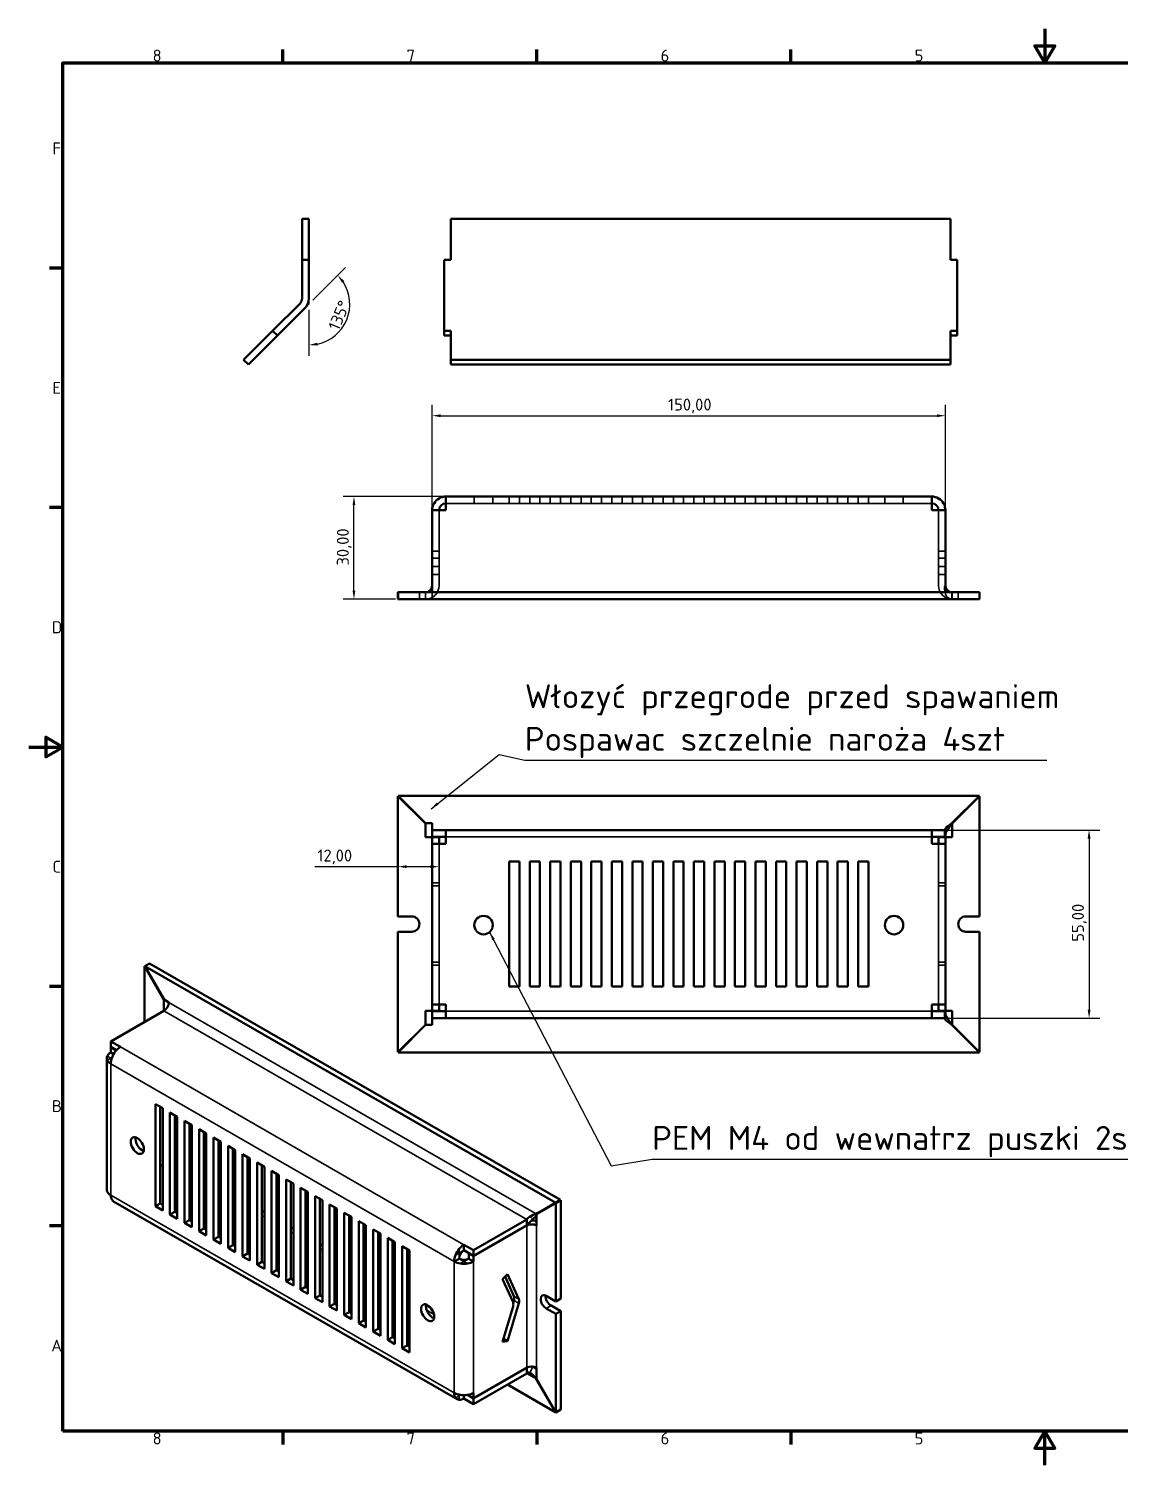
# Model space of a CAD drawing. Header units: millimetres. Extents: x 0 to 594, y 0 to 420.
# Drawn here: x 0 to 319, y 0 to 420 of the extents above; entities that cross this region are included whole.
import ezdxf

# ---------------------------------------------------------------- set-up
doc = ezdxf.new("R2010")
doc.units = ezdxf.units.MM
for name, color, linetype, lineweight in [('Obramowanie (ISO)', 7, 'Continuous', 70), ('Symbol (ISO)', 7, 'Continuous', 25), ('Ukryte (ISO)', 7, 'Continuous', 35), ('Widoczne (ISO)', 7, 'Continuous', 50), ('Widoczne wąskie (ISO)', 7, 'Continuous', 35), ('Wymiar (ISO)', 7, 'Continuous', 25)]:
    doc.layers.add(name, color=color, linetype=linetype, lineweight=lineweight)
doc.styles.add('Tekst notatki (DIN)', font='isocpeur.ttf')
doc.dimstyles.new('Domyślne (DIN)', dxfattribs={"dimtxt": 3.5, "dimasz": 2.5, "dimexe": 3.175, "dimexo": 0.8, "dimgap": 0.8, "dimtad": 1, "dimrnd": 1e-08, "dimzin": 0, "dimtxsty": 'Tekst notatki (DIN)', "dimcen": 0.09, "dimdle": 10, "dimclrd": 256, "dimclre": 256, "dimclrt": 256, "dimadec": 0, "dimazin": 0, "dimtfac": 1, "dimtmove": 0, "dimatfit": 3, "dimfxl": 1, "dimtolj": 1, "dimtzin": 0, "dimlwd": -1, "dimlwe": -1, "dimarcsym": 0})
doc.dimstyles.new('Domyślne - Metoda 2a (DIN)$7', dxfattribs={"dimtxt": 3.5, "dimasz": 2.5, "dimexe": 3.175, "dimexo": 0.8, "dimgap": 0.8, "dimtad": 1, "dimtih": 1, "dimtoh": 1, "dimrnd": 1e-08, "dimtxsty": 'Tekst notatki (DIN)', "dimcen": 0.09, "dimdle": 10, "dimclrd": 256, "dimclre": 256, "dimclrt": 256, "dimazin": 2, "dimtfac": 1, "dimtmove": 0, "dimatfit": 3, "dimfxl": 1, "dimtolj": 1, "dimlwd": -1, "dimlwe": -1, "dimarcsym": 0})

# ---------------------------------------------------------------- blocks, each defined once
blk = doc.blocks.new('Ramki Default Border')
at = {"layer": 'Obramowanie (ISO)'}
for p, q in [((74.25, 410), (74.25, 413.9)), ((148.5, 410), (148.5, 413.9)), ((222.75, 410), (222.75, 413.9)), ((10, 350), (6.1, 350)), ((10, 280), (6.1, 280)), ((10, 140), (6.1, 140)), ((10, 70), (6.1, 70)), ((74.25, 10), (74.25, 6.1)), ((148.5, 10), (148.5, 6.1)), ((222.75, 10), (222.75, 6.1))]:
    blk.add_line(p, q, dxfattribs=at)
at = {"layer": 'Obramowanie (ISO)', "flags": 128}
for points in [[(297, 420), (297, 410), (294.11, 415), (299.89, 415), (297, 410)], [(10, 10), (10, 410), (584, 410), (584, 10), (10, 10)], [(0, 210), (10, 210), (5, 212.89), (5, 207.11), (10, 210)], [(297, 0), (297, 10), (294.11, 5), (299.89, 5), (297, 10)]]:
    blk.add_lwpolyline(points, dxfattribs=at)
at = {"layer": 'Obramowanie (ISO)', "char_height": 3.5, "attachment_point": 7, "style": 'Tekst notatki (DIN)'}
for s, insert in [('8', (36.2, 410.4)), ('7', (110.45, 410.4)), ('6', (184.7, 410.4)), ('5', (258.95, 410.4)), ('F', (6.93, 383.25)), ('E', (6.93, 313.25)), ('D', (6.75, 243.25)), ('C', (6.93, 173.25)), ('B', (6.75, 103.25)), ('A', (6.58, 33.25)), ('8', (36.2, 6.1)), ('7', (110.45, 6.1)), ('6', (184.7, 6.1)), ('5', (258.95, 6.1))]:
    blk.add_mtext(s, dxfattribs=dict(at, insert=insert))
blk = doc.blocks.new('*D5')
at = {"layer": 'Defpoints', "color": 0, "transparency": 16777216}
for p in [(95.06, 283.23), (121.93, 283.23), (108, 253.23)]:
    blk.add_point(p, dxfattribs=at)
at = {"layer": 'Wymiar (ISO)', "transparency": 16777216}
for p, q in [((121.13, 283.23), (91.88, 283.23)), ((95.06, 255.73), (95.06, 280.73)), ((107.2, 253.23), (91.88, 253.23))]:
    blk.add_line(p, q, dxfattribs=at)
for points in [[(94.64, 280.73), (95.47, 280.73), (95.06, 283.23)], [(94.64, 255.73), (95.47, 255.73), (95.06, 253.23)]]:
    blk.add_solid(points, dxfattribs=at)
at = {"layer": 'Wymiar (ISO)', "transparency": 16777216, "insert": (90.06, 263.06), "char_height": 3.5, "attachment_point": 1, "rotation": 90, "style": 'Tekst notatki (DIN)'}
blk.add_mtext('\\A1;30,00', dxfattribs=at)
blk = doc.blocks.new('*D6')
at = {"layer": 'Defpoints', "color": 0, "transparency": 16777216}
for p in [(119.93, 175.01), (107.93, 170.52), (119.93, 170.52)]:
    blk.add_point(p, dxfattribs=at)
at = {"layer": 'Wymiar (ISO)', "transparency": 16777216}
for p, q in [((107.93, 175.01), (83.59, 175.01)), ((117.43, 175.01), (110.43, 175.01))]:
    blk.add_line(p, q, dxfattribs=at)
for points in [[(110.43, 175.43), (110.43, 174.6), (107.93, 175.01)], [(117.43, 175.43), (117.43, 174.6), (119.93, 175.01)]]:
    blk.add_solid(points, dxfattribs=at)
at = {"layer": 'Wymiar (ISO)', "transparency": 16777216, "insert": (84.39, 180.01), "char_height": 3.5, "attachment_point": 1, "style": 'Tekst notatki (DIN)'}
blk.add_mtext('\\A1;12,00', dxfattribs=at)
blk = doc.blocks.new('*D7')
at = {"layer": 'Defpoints', "color": 0, "transparency": 16777216}
for p in [(267.93, 306.86), (117.93, 279.23), (267.93, 279.23)]:
    blk.add_point(p, dxfattribs=at)
at = {"layer": 'Wymiar (ISO)', "transparency": 16777216}
for p, q in [((117.93, 280.03), (117.93, 310.03)), ((120.43, 306.86), (265.43, 306.86)), ((267.93, 280.03), (267.93, 310.03))]:
    blk.add_line(p, q, dxfattribs=at)
for points in [[(120.43, 307.27), (120.43, 306.44), (117.93, 306.86)], [(265.43, 307.27), (265.43, 306.44), (267.93, 306.86)]]:
    blk.add_solid(points, dxfattribs=at)
at = {"layer": 'Wymiar (ISO)', "transparency": 16777216, "insert": (186.89, 311.86), "char_height": 3.5, "attachment_point": 1, "style": 'Tekst notatki (DIN)'}
blk.add_mtext('\\A1;150,00', dxfattribs=at)
blk = doc.blocks.new('*D8')
at = {"layer": 'Defpoints', "color": 0, "transparency": 16777216}
for p in [(263.93, 185.73), (263.93, 130.73), (309.93, 130.73)]:
    blk.add_point(p, dxfattribs=at)
at = {"layer": 'Wymiar (ISO)', "transparency": 16777216}
for p, q in [((264.73, 185.73), (313.1, 185.73)), ((309.93, 183.23), (309.93, 133.23)), ((264.73, 130.73), (313.1, 130.73))]:
    blk.add_line(p, q, dxfattribs=at)
for points in [[(309.51, 183.23), (310.35, 183.23), (309.93, 185.73)], [(309.51, 133.23), (310.35, 133.23), (309.93, 130.73)]]:
    blk.add_solid(points, dxfattribs=at)
at = {"layer": 'Wymiar (ISO)', "transparency": 16777216, "insert": (304.93, 153.07), "char_height": 3.5, "attachment_point": 1, "rotation": 90, "style": 'Tekst notatki (DIN)'}
blk.add_mtext('\\A1;55,00', dxfattribs=at)
blk = doc.blocks.new('*D9')
at = {"layer": 'Defpoints', "color": 0, "transparency": 16777216}
for p in [(81.9, 339.46), (81.9, 338.66), (82.46, 340.03), (90.34, 331.02)]:
    blk.add_point(p, dxfattribs=at)
at = {"layer": 'Wymiar (ISO)', "transparency": 16777216}
for p, q in [((83.03, 340.6), (92.59, 350.15)), ((81.9, 337.86), (81.9, 324.35))]:
    blk.add_line(p, q, dxfattribs=at)
blk.add_arc((81.9, 339.46), 11.94, 282.0162, 32.9838, dxfattribs=at)
for points in [[(91.59, 345.7), (92.24, 346.23), (90.34, 347.91)], [(84.43, 327.37), (84.34, 328.2), (81.9, 327.52)]]:
    blk.add_solid(points, dxfattribs=at)
at = {"layer": 'Wymiar (ISO)', "transparency": 16777216, "insert": (87.42, 332.82), "char_height": 3.5, "attachment_point": 1, "rotation": 67.5, "style": 'Tekst notatki (DIN)'}
blk.add_mtext('\\A1;135°', dxfattribs=at)

msp = doc.modelspace()

# ---------------------------------------------------------------- linework, layer by layer
at = {"layer": 'Ukryte (ISO)'}
for p, q in [((130.228, 281.227), (130.228, 283.227)), ((135.628, 281.227), (135.628, 283.227)), ((140.428, 283.227), (140.428, 281.227)), ((143.428, 283.227), (143.428, 281.227)), ((146.428, 283.227), (146.428, 281.227)), ((149.428, 283.227), (149.428, 281.227)), ((152.428, 283.227), (152.428, 281.227)), ((155.428, 283.227), (155.428, 281.227)), ((158.428, 283.227), (158.428, 281.227)), ((161.428, 283.227), (161.428, 281.227)), ((164.428, 283.227), (164.428, 281.227)), ((167.428, 283.227), (167.428, 281.227)), ((170.428, 283.227), (170.428, 281.227)), ((173.428, 283.227), (173.428, 281.227)), ((176.428, 283.227), (176.428, 281.227)), ((179.428, 283.227), (179.428, 281.227)), ((182.428, 283.227), (182.428, 281.227)), ((185.428, 283.227), (185.428, 281.227)), ((188.428, 283.227), (188.428, 281.227)), ((191.428, 283.227), (191.428, 281.227)), ((194.428, 283.227), (194.428, 281.227)), ((197.428, 283.227), (197.428, 281.227)), ((200.428, 283.227), (200.428, 281.227)), ((203.428, 283.227), (203.428, 281.227)), ((206.428, 283.227), (206.428, 281.227)), ((209.428, 283.227), (209.428, 281.227)), ((212.428, 283.227), (212.428, 281.227)), ((215.428, 283.227), (215.428, 281.227)), ((218.428, 283.227), (218.428, 281.227)), ((221.428, 283.227), (221.428, 281.227)), ((224.428, 283.227), (224.428, 281.227)), ((227.428, 283.227), (227.428, 281.227)), ((230.428, 283.227), (230.428, 281.227)), ((233.428, 283.227), (233.428, 281.227)), ((236.428, 283.227), (236.428, 281.227)), ((239.428, 283.227), (239.428, 281.227)), ((242.428, 283.227), (242.428, 281.227)), ((245.428, 283.227), (245.428, 281.227)), ((250.228, 281.227), (250.228, 283.227)), ((255.628, 281.227), (255.628, 283.227)), ((119.928, 257.227), (119.928, 279.227)), ((263.928, 281.227), (121.928, 281.227)), ((265.928, 257.227), (265.928, 279.227)), ((117.928, 267.235), (119.928, 267.235)), ((117.928, 265.202), (119.928, 265.202)), ((265.928, 267.235), (267.928, 267.235)), ((265.928, 265.202), (267.928, 265.202)), ((117.928, 262.773), (119.928, 262.773)), ((265.928, 262.773), (267.928, 262.773)), ((117.928, 260.392), (119.928, 260.392)), ((265.928, 260.392), (267.928, 260.392)), ((267.709, 255.909), (267.709, 256.568)), ((114.178, 253.227), (114.178, 255.227)), ((115.928, 253.227), (115.928, 255.227)), ((115.999, 253.227), (115.999, 255.227)), ((117.928, 255.227), (117.928, 253.763)), ((117.928, 253.763), (117.928, 253.227)), ((269.858, 254.546), (269.858, 255.227)), ((269.858, 253.228), (269.858, 254.546)), ((269.858, 253.227), (269.858, 253.228)), ((269.928, 253.227), (269.928, 255.227)), ((271.678, 253.227), (271.678, 255.227)), ((267.709, 183.952), (267.709, 185.841)), ((119.928, 181.729), (119.928, 134.729)), ((263.928, 183.729), (121.928, 183.729)), ((265.928, 134.729), (265.928, 181.729)), ((117.928, 170.239), (119.928, 170.239)), ((117.928, 169.398), (119.928, 169.398)), ((265.928, 170.239), (267.928, 170.239)), ((265.928, 169.398), (267.928, 169.398)), ((117.928, 147.06), (119.928, 147.06)), ((265.928, 147.06), (267.928, 147.06)), ((117.928, 146.219), (119.928, 146.219)), ((265.928, 146.219), (267.928, 146.219)), ((121.928, 132.729), (263.928, 132.729)), ((267.709, 130.617), (267.709, 132.506))]:
    msp.add_line(p, q, dxfattribs=at)
for centre, start, end in [((115.928, 257.227), 270, 0), ((269.928, 257.227), 180, 270)]:
    msp.add_arc(centre, 4, start, end, dxfattribs=at)
for points in [[(267.928, 254.695), (267.77, 255.224), (267.693, 255.79), (267.749, 256.375)], [(269.714, 253.233), (269.762, 253.229), (269.81, 253.227), (269.858, 253.227)], [(267.928, 131.825), (267.695, 132.37), (267.637, 132.729), (267.928, 132.729)]]:
    msp.add_open_spline(points, degree=3, dxfattribs=at)
for points, knots in [([(267.928, 254.695), (268.267, 253.826), (268.931, 253.342), (269.602, 253.246), (269.639, 253.24), (269.676, 253.236), (269.714, 253.233)], [0.41215011, 0.41215011, 0.41215011, 0.41215011, 0.93385749, 0.93385749, 0.93385749, 0.96289415, 0.96289415, 0.96289415, 0.96289415]), ([(267.928, 183.729), (267.861, 183.729), (267.808, 183.745), (267.771, 183.778), (267.649, 183.887), (267.725, 184.191), (267.928, 184.633)], [-1, -1, -1, -1, -0.90488708, -0.90488708, -0.90488708, -0.58784989, -0.58784989, -0.58784989, -0.58784989])]:
    msp.add_open_spline(points, degree=3, knots=knots, dxfattribs=at)
at = {"layer": 'Widoczne (ISO)'}
for p, q in [((79.897, 364.465), (81.897, 364.465)), ((79.897, 352.465), (79.897, 364.465)), ((81.897, 364.465), (81.897, 352.465)), ((123.382, 364.465), (123.382, 352.465)), ((123.382, 364.465), (269.382, 364.465)), ((269.382, 352.465), (269.382, 364.465)), ((81.897, 352.465), (79.897, 352.465)), ((79.897, 352.465), (79.897, 341.122)), ((81.897, 352.465), (81.897, 341.122)), ((123.382, 352.465), (121.382, 352.465)), ((121.382, 341.122), (121.382, 352.465)), ((271.382, 352.465), (269.382, 352.465)), ((271.382, 352.465), (271.382, 341.122)), ((121.382, 339.707), (121.382, 341.122)), ((271.382, 339.707), (271.382, 341.122)), ((71.29, 331.687), (79.311, 339.707)), ((72.704, 330.272), (80.725, 338.293)), ((121.382, 331.687), (121.382, 339.707)), ((271.382, 331.687), (271.382, 339.707)), ((62.805, 323.201), (71.29, 331.687)), ((72.704, 330.272), (64.219, 321.787)), ((71.29, 331.687), (72.704, 330.272)), ((121.382, 331.687), (123.382, 331.687)), ((121.382, 330.272), (121.382, 331.687)), ((123.382, 330.272), (121.382, 330.272)), ((123.382, 331.687), (123.382, 323.201)), ((269.382, 323.201), (269.382, 331.687)), ((269.382, 331.687), (271.382, 331.687)), ((271.382, 330.272), (269.382, 330.272)), ((271.382, 331.687), (271.382, 330.272)), ((64.219, 321.787), (62.805, 323.201)), ((123.382, 323.201), (123.382, 321.787)), ((123.382, 323.201), (269.382, 323.201)), ((123.382, 321.787), (269.382, 321.787)), ((269.382, 321.787), (269.382, 323.201)), ((121.928, 282.691), (121.928, 283.227)), ((121.928, 283.227), (263.928, 283.227)), ((121.928, 281.227), (121.928, 282.691)), ((263.928, 282.691), (263.928, 283.227)), ((263.928, 281.227), (263.928, 282.691)), ((121.928, 279.227), (117.928, 279.227)), ((117.928, 279.227), (117.928, 257.227)), ((121.928, 279.227), (121.928, 281.227)), ((263.928, 279.227), (263.928, 281.227)), ((267.928, 279.227), (263.928, 279.227)), ((267.928, 279.227), (267.928, 257.227)), ((117.928, 255.227), (117.928, 257.227)), ((107.999, 255.227), (107.928, 255.227)), ((107.928, 255.227), (107.928, 253.227)), ((107.928, 253.227), (107.999, 253.227)), ((107.999, 255.227), (107.999, 253.227)), ((107.999, 255.227), (277.858, 255.227)), ((107.999, 253.227), (277.858, 253.227)), ((277.858, 255.227), (277.928, 255.227)), ((277.858, 255.227), (277.858, 253.227)), ((277.928, 253.227), (277.858, 253.227)), ((277.928, 255.227), (277.928, 253.227)), ((107.928, 160.479), (107.928, 195.658)), ((107.928, 195.658), (115.928, 187.658)), ((107.999, 195.729), (115.999, 187.729)), ((107.999, 195.729), (277.858, 195.729)), ((277.858, 195.729), (269.858, 187.729)), ((277.928, 195.658), (269.928, 187.658)), ((277.928, 195.658), (277.928, 160.479)), ((115.928, 187.658), (115.928, 183.629)), ((117.928, 187.729), (115.999, 187.729)), ((117.928, 185.729), (117.928, 187.729)), ((117.928, 185.729), (121.928, 185.729)), ((117.928, 183.729), (117.928, 185.729)), ((121.928, 185.729), (263.928, 185.729)), ((121.928, 185.729), (121.928, 185.193)), ((121.928, 185.193), (121.928, 183.729)), ((263.928, 185.729), (263.928, 185.193)), ((263.928, 185.729), (267.928, 185.729)), ((263.928, 185.193), (263.928, 183.729)), ((267.928, 183.729), (267.928, 185.729)), ((269.928, 183.629), (269.928, 187.658)), ((115.928, 183.629), (117.928, 183.629)), ((117.928, 183.729), (121.928, 183.729)), ((119.928, 183.629), (117.928, 183.629)), ((117.928, 181.729), (117.928, 183.629)), ((117.928, 134.729), (117.928, 181.729)), ((117.928, 181.729), (118.464, 181.729)), ((118.464, 181.729), (119.928, 181.729)), ((119.928, 181.729), (119.928, 183.629)), ((119.928, 181.729), (121.928, 181.729)), ((121.928, 183.729), (121.928, 181.729)), ((263.928, 183.729), (267.928, 183.729)), ((263.928, 183.729), (263.928, 181.729)), ((265.928, 181.729), (263.928, 181.729)), ((265.928, 183.629), (265.928, 181.729)), ((265.928, 183.629), (267.928, 183.629)), ((267.392, 181.729), (265.928, 181.729)), ((267.928, 181.729), (267.392, 181.729)), ((267.928, 183.629), (267.928, 181.729)), ((267.928, 183.629), (269.928, 183.629)), ((267.928, 181.729), (267.928, 134.729)), ((140.428, 139.979), (140.428, 176.479)), ((140.428, 176.479), (143.428, 176.479)), ((143.428, 176.479), (143.428, 139.979)), ((146.428, 139.979), (146.428, 176.479)), ((146.428, 176.479), (149.428, 176.479)), ((149.428, 176.479), (149.428, 139.979)), ((152.428, 139.979), (152.428, 176.479)), ((152.428, 176.479), (155.428, 176.479)), ((155.428, 176.479), (155.428, 139.979)), ((158.428, 139.979), (158.428, 176.479)), ((158.428, 176.479), (161.428, 176.479)), ((161.428, 176.479), (161.428, 139.979)), ((164.428, 139.979), (164.428, 176.479)), ((164.428, 176.479), (167.428, 176.479)), ((167.428, 176.479), (167.428, 139.979)), ((170.428, 139.979), (170.428, 176.479)), ((170.428, 176.479), (173.428, 176.479)), ((173.428, 176.479), (173.428, 139.979)), ((176.428, 139.979), (176.428, 176.479)), ((176.428, 176.479), (179.428, 176.479)), ((179.428, 176.479), (179.428, 139.979)), ((182.428, 139.979), (182.428, 176.479)), ((182.428, 176.479), (185.428, 176.479)), ((185.428, 176.479), (185.428, 139.979)), ((188.428, 139.979), (188.428, 176.479)), ((188.428, 176.479), (191.428, 176.479)), ((191.428, 176.479), (191.428, 139.979)), ((194.428, 139.979), (194.428, 176.479)), ((194.428, 176.479), (197.428, 176.479)), ((197.428, 176.479), (197.428, 139.979)), ((200.428, 139.979), (200.428, 176.479)), ((200.428, 176.479), (203.428, 176.479)), ((203.428, 176.479), (203.428, 139.979)), ((206.428, 139.979), (206.428, 176.479)), ((206.428, 176.479), (209.428, 176.479)), ((209.428, 176.479), (209.428, 139.979)), ((212.428, 139.979), (212.428, 176.479)), ((212.428, 176.479), (215.428, 176.479)), ((215.428, 176.479), (215.428, 139.979)), ((218.428, 139.979), (218.428, 176.479)), ((218.428, 176.479), (221.428, 176.479)), ((221.428, 176.479), (221.428, 139.979)), ((224.428, 139.979), (224.428, 176.479)), ((224.428, 176.479), (227.428, 176.479)), ((227.428, 176.479), (227.428, 139.979)), ((230.428, 139.979), (230.428, 176.479)), ((230.428, 176.479), (233.428, 176.479)), ((233.428, 176.479), (233.428, 139.979)), ((236.428, 139.979), (236.428, 176.479)), ((236.428, 176.479), (239.428, 176.479)), ((239.428, 176.479), (239.428, 139.979)), ((242.428, 139.979), (242.428, 176.479)), ((242.428, 176.479), (245.428, 176.479)), ((245.428, 176.479), (245.428, 139.979)), ((107.928, 160.479), (111.928, 160.479)), ((273.928, 160.479), (277.928, 160.479)), ((111.928, 155.979), (107.928, 155.979)), ((107.928, 120.8), (107.928, 155.979)), ((277.928, 155.979), (273.928, 155.979)), ((277.928, 155.979), (277.928, 120.8)), ((33.911, 145.927), (33.861, 145.898)), ((33.861, 145.898), (39.518, 136.1)), ((33.861, 129.637), (33.861, 145.898)), ((35.326, 146.742), (33.911, 145.927)), ((33.911, 145.927), (39.568, 136.129)), ((33.911, 145.927), (154.02, 76.762)), ((35.326, 146.742), (155.434, 77.576)), ((143.428, 139.979), (140.428, 139.979)), ((149.428, 139.979), (146.428, 139.979)), ((155.428, 139.979), (152.428, 139.979)), ((161.428, 139.979), (158.428, 139.979)), ((167.428, 139.979), (164.428, 139.979)), ((173.428, 139.979), (170.428, 139.979)), ((179.428, 139.979), (176.428, 139.979)), ((185.428, 139.979), (182.428, 139.979)), ((191.428, 139.979), (188.428, 139.979)), ((197.428, 139.979), (194.428, 139.979)), ((203.428, 139.979), (200.428, 139.979)), ((209.428, 139.979), (206.428, 139.979)), ((215.428, 139.979), (212.428, 139.979)), ((221.428, 139.979), (218.428, 139.979)), ((227.428, 139.979), (224.428, 139.979)), ((233.428, 139.979), (230.428, 139.979)), ((239.428, 139.979), (236.428, 139.979)), ((245.428, 139.979), (242.428, 139.979)), ((39.518, 136.1), (39.568, 136.129)), ((39.518, 136.1), (39.518, 132.894)), ((40.932, 135.344), (39.568, 136.129)), ((117.928, 132.829), (117.928, 134.729)), ((117.928, 134.729), (118.464, 134.729)), ((118.464, 134.729), (119.928, 134.729)), ((119.928, 132.829), (119.928, 134.729)), ((119.928, 134.729), (121.928, 134.729)), ((121.928, 132.729), (121.928, 134.729)), ((263.928, 132.729), (263.928, 134.729)), ((265.928, 134.729), (263.928, 134.729)), ((267.392, 134.729), (265.928, 134.729)), ((265.928, 134.729), (265.928, 132.829)), ((267.928, 134.729), (267.392, 134.729)), ((267.928, 134.729), (267.928, 132.829)), ((23.962, 123.936), (39.518, 132.894)), ((115.928, 132.829), (115.928, 128.8)), ((117.928, 132.829), (115.928, 132.829)), ((119.928, 132.829), (117.928, 132.829)), ((121.928, 132.729), (117.928, 132.729)), ((117.928, 132.729), (117.928, 130.729)), ((121.928, 130.729), (117.928, 130.729)), ((117.928, 128.729), (117.928, 130.729)), ((121.928, 131.265), (121.928, 132.729)), ((121.928, 130.729), (121.928, 131.265)), ((263.928, 130.729), (121.928, 130.729)), ((263.928, 131.265), (263.928, 132.729)), ((267.928, 132.729), (263.928, 132.729)), ((263.928, 130.729), (263.928, 131.265)), ((267.928, 130.729), (263.928, 130.729)), ((265.928, 132.829), (267.928, 132.829)), ((269.928, 132.829), (267.928, 132.829)), ((267.928, 132.729), (267.928, 130.729)), ((269.928, 132.829), (269.928, 128.8)), ((115.928, 128.8), (107.928, 120.8)), ((115.999, 128.729), (107.999, 120.729)), ((117.928, 128.729), (115.999, 128.729)), ((269.858, 128.729), (277.858, 120.729)), ((269.928, 128.8), (277.928, 120.8)), ((23.962, 123.936), (26.79, 122.307)), ((23.962, 122.301), (23.962, 123.936)), ((23.962, 122.301), (25.623, 121.344)), ((23.962, 122.219), (24.033, 122.26)), ((25.376, 121.405), (23.962, 122.219)), ((23.962, 120.666), (23.962, 122.219)), ((22.79, 119.037), (22.79, 80.612)), ((23.962, 120.666), (24.786, 120.191)), ((25.447, 121.446), (25.376, 121.405)), ((25.376, 121.055), (25.376, 121.405)), ((107.999, 120.729), (277.858, 120.729)), ((37.043, 75.743), (37.043, 105.583)), ((37.043, 105.583), (39.165, 104.361)), ((38.458, 104.769), (38.458, 76.557)), ((39.165, 104.361), (39.165, 74.521)), ((41.286, 73.299), (41.286, 103.14)), ((41.286, 103.14), (43.407, 101.918)), ((42.7, 102.325), (42.7, 74.114)), ((43.407, 101.918), (43.407, 72.078)), ((45.529, 70.856), (45.529, 100.697)), ((45.529, 100.697), (47.65, 99.475)), ((46.943, 99.882), (46.943, 71.671)), ((47.65, 99.475), (47.65, 69.635)), ((49.771, 68.413), (49.771, 98.253)), ((49.771, 98.253), (51.893, 97.032)), ((51.185, 97.439), (51.185, 69.227)), ((51.893, 97.032), (51.893, 67.191)), ((54.014, 65.97), (54.014, 95.81)), ((54.014, 95.81), (56.135, 94.589)), ((55.428, 94.996), (55.428, 66.784)), ((56.135, 94.589), (56.135, 64.748)), ((58.257, 63.527), (58.257, 93.367)), ((58.257, 93.367), (60.378, 92.146)), ((59.671, 92.553), (59.671, 64.341)), ((43.407, 88.67), (42.7, 89.078)), ((60.378, 92.146), (60.378, 62.305)), ((62.499, 61.083), (62.499, 90.924)), ((62.499, 90.924), (64.621, 89.702)), ((63.913, 90.11), (63.913, 61.898)), ((64.621, 89.702), (64.621, 59.862)), ((66.742, 58.64), (66.742, 88.481)), ((66.742, 88.481), (68.863, 87.259)), ((39.165, 87.814), (38.458, 87.406)), ((47.65, 86.227), (46.943, 86.634)), ((51.893, 83.784), (51.185, 84.191)), ((68.156, 87.666), (68.156, 59.455)), ((68.863, 87.259), (68.863, 57.419)), ((70.984, 56.197), (70.984, 86.038)), ((70.984, 86.038), (73.106, 84.816)), ((72.399, 85.223), (72.399, 57.012)), ((73.106, 84.816), (73.106, 54.976)), ((56.135, 81.341), (55.428, 81.748)), ((75.227, 53.754), (75.227, 83.594)), ((75.227, 83.594), (77.348, 82.373)), ((76.641, 82.78), (76.641, 54.568)), ((77.348, 82.373), (77.348, 52.532)), ((79.47, 51.311), (79.47, 81.151)), ((79.47, 81.151), (81.591, 79.93)), ((80.884, 80.337), (80.884, 52.125)), ((81.591, 79.93), (81.591, 50.089)), ((23.962, 78.984), (23.962, 78.971)), ((23.962, 78.971), (23.962, 78.971)), ((24.794, 77.146), (125.203, 19.324)), ((37.043, 75.743), (38.458, 76.557)), ((39.165, 74.521), (37.043, 75.743)), ((38.458, 76.557), (39.165, 76.15)), ((60.378, 78.898), (59.671, 79.305)), ((64.621, 76.454), (63.913, 76.862)), ((83.712, 48.868), (83.712, 78.708)), ((83.712, 78.708), (85.834, 77.486)), ((85.127, 77.894), (85.127, 49.682)), ((85.834, 77.486), (85.834, 47.646)), ((87.955, 46.424), (87.955, 76.265)), ((87.955, 76.265), (90.076, 75.043)), ((154.02, 76.762), (148.363, 73.479)), ((154.07, 76.675), (148.413, 73.392)), ((149.777, 74.293), (155.434, 77.576)), ((155.434, 77.576), (154.02, 76.762)), ((155.484, 77.489), (154.07, 76.675)), ((154.07, 76.675), (154.07, 47.914)), ((155.484, 48.729), (155.484, 77.489)), ((41.286, 73.299), (42.7, 74.114)), ((43.407, 72.078), (41.286, 73.299)), ((42.7, 74.114), (43.407, 73.707)), ((45.529, 70.856), (46.943, 71.671)), ((46.943, 71.671), (47.65, 71.263)), ((68.863, 74.011), (68.156, 74.419)), ((73.106, 71.568), (72.399, 71.975)), ((89.369, 75.451), (89.369, 47.239)), ((90.076, 75.043), (90.076, 45.203)), ((92.198, 43.981), (92.198, 73.822)), ((92.198, 73.822), (94.319, 72.6)), ((93.612, 73.007), (93.612, 44.796)), ((94.319, 72.6), (94.319, 42.76)), ((130.028, 62.857), (145.584, 71.815)), ((145.584, 70.18), (145.584, 71.815)), ((148.363, 73.479), (148.845, 73.756)), ((148.413, 70.098), (148.413, 73.392)), ((148.845, 73.756), (149.777, 74.293)), ((47.65, 69.635), (45.529, 70.856)), ((49.771, 68.413), (51.185, 69.227)), ((51.893, 67.191), (49.771, 68.413)), ((51.185, 69.227), (51.893, 68.82)), ((77.348, 69.125), (76.641, 69.532)), ((96.44, 41.538), (96.44, 71.379)), ((96.44, 71.379), (98.562, 70.157)), ((97.855, 70.564), (97.855, 42.352)), ((98.562, 70.157), (98.562, 40.316)), ((100.683, 39.095), (100.683, 68.935)), ((100.683, 68.935), (102.804, 67.714)), ((102.097, 68.121), (102.097, 39.909)), ((102.804, 67.714), (102.804, 37.873)), ((145.584, 70.18), (130.028, 61.222)), ((130.028, 61.14), (145.584, 70.098)), ((54.014, 65.97), (55.428, 66.784)), ((56.135, 64.748), (54.014, 65.97)), ((55.428, 66.784), (56.135, 66.377)), ((58.257, 63.527), (59.671, 64.341)), ((60.378, 62.305), (58.257, 63.527)), ((59.671, 64.341), (60.378, 63.934)), ((81.591, 66.682), (80.884, 67.089)), ((85.834, 64.239), (85.127, 64.646)), ((104.926, 36.652), (104.926, 66.492)), ((104.926, 66.492), (107.047, 65.271)), ((106.34, 65.678), (106.34, 37.466)), ((107.047, 65.271), (107.047, 35.43)), ((109.168, 34.209), (109.168, 64.049)), ((109.168, 64.049), (111.29, 62.827)), ((110.582, 63.235), (110.582, 35.023)), ((127.199, 64.485), (127.199, 62.85)), ((127.199, 64.485), (130.028, 62.857)), ((62.499, 61.083), (63.913, 61.898)), ((64.621, 59.862), (62.499, 61.083)), ((63.913, 61.898), (64.621, 61.491)), ((66.742, 58.64), (68.156, 59.455)), ((68.156, 59.455), (68.863, 59.047)), ((90.076, 61.795), (89.369, 62.203)), ((94.319, 59.352), (93.612, 59.759)), ((111.29, 62.827), (111.29, 32.987)), ((124.371, 59.586), (125.785, 60.401)), ((127.199, 62.85), (130.028, 61.222)), ((128.685, 61.995), (128.614, 61.954)), ((128.614, 61.954), (128.614, 60.401)), ((128.614, 61.954), (130.028, 61.14)), ((128.614, 60.401), (130.028, 59.586)), ((130.028, 61.222), (130.028, 62.857)), ((130.028, 61.14), (130.028, 59.586)), ((68.863, 57.419), (66.742, 58.64)), ((70.984, 56.197), (72.399, 57.012)), ((73.106, 54.976), (70.984, 56.197)), ((72.399, 57.012), (73.106, 56.604)), ((98.562, 56.909), (97.855, 57.316)), ((102.804, 54.466), (102.097, 54.873)), ((138.508, 54.388), (139.945, 55.904)), ((141.825, 49.422), (139.236, 55.156)), ((139.945, 55.904), (143.239, 48.607)), ((75.227, 53.754), (76.641, 54.568)), ((77.348, 52.532), (75.227, 53.754)), ((76.641, 54.568), (77.348, 54.161)), ((79.47, 51.311), (80.884, 52.125)), ((81.591, 50.089), (79.47, 51.311)), ((80.884, 52.125), (81.591, 51.718)), ((107.047, 52.023), (106.34, 52.43)), ((141.555, 47.638), (138.508, 54.388)), ((83.712, 48.868), (85.127, 49.682)), ((85.834, 47.646), (83.712, 48.868)), ((85.127, 49.682), (85.834, 49.275)), ((87.955, 46.424), (89.369, 47.239)), ((90.076, 45.203), (87.955, 46.424)), ((89.369, 47.239), (90.076, 46.832)), ((111.29, 49.58), (110.582, 49.987)), ((117.532, 45.985), (116.115, 46.801)), ((138.508, 36.127), (141.555, 46.386)), ((143.239, 47.356), (139.945, 36.266)), ((141.615, 47.466), (141.825, 48.17)), ((151.241, 49.543), (154.07, 47.914)), ((152.655, 46.679), (155.484, 45.05)), ((154.07, 47.914), (155.484, 48.729)), ((92.198, 43.981), (93.612, 44.796)), ((94.319, 42.76), (92.198, 43.981)), ((93.612, 44.796), (94.319, 44.388)), ((96.44, 41.538), (97.855, 42.352)), ((97.855, 42.352), (98.562, 41.945)), ((154.07, 44.235), (151.241, 45.864)), ((155.484, 45.05), (154.07, 44.235)), ((154.07, 44.235), (154.07, 15.475)), ((155.484, 16.289), (155.484, 45.05)), ((98.562, 40.316), (96.44, 41.538)), ((100.683, 39.095), (102.097, 39.909)), ((102.804, 37.873), (100.683, 39.095)), ((102.097, 39.909), (102.804, 39.502)), ((104.926, 36.652), (106.34, 37.466)), ((107.047, 35.43), (104.926, 36.652)), ((106.34, 37.466), (107.047, 37.059)), ((109.168, 34.209), (110.582, 35.023)), ((111.29, 32.987), (109.168, 34.209)), ((110.582, 35.023), (111.29, 34.616)), ((139.945, 36.266), (138.508, 36.127)), ((138.753, 36.952), (139.945, 36.266)), ((130.028, 19.608), (145.584, 28.567)), ((145.584, 28.485), (130.028, 19.527)), ((130.028, 17.892), (145.584, 26.85)), ((145.584, 26.85), (145.584, 28.485)), ((147.675, 28.627), (147.204, 28.898)), ((148.413, 25.272), (148.363, 25.244)), ((148.363, 25.244), (154.02, 15.446)), ((148.413, 28.567), (148.413, 25.273)), ((148.413, 25.273), (154.07, 15.475)), ((130.028, 21.162), (130.028, 19.608)), ((139.9, 23.576), (154.02, 15.446)), ((127.199, 20.487), (127.199, 19.52)), ((130.028, 17.892), (127.199, 19.52)), ((130.028, 19.527), (128.226, 20.564)), ((128.614, 20.636), (128.614, 20.423)), ((128.614, 20.423), (130.028, 19.608)), ((130.028, 19.527), (130.028, 17.892)), ((154.02, 15.446), (155.434, 16.26)), ((154.07, 15.475), (155.484, 16.289)), ((155.434, 16.26), (155.434, 16.26))]:
    msp.add_line(p, q, dxfattribs=at)
for centre in [(132.928, 157.924), (252.928, 157.924)]:
    msp.add_circle(centre, 2.7, dxfattribs=at)
for centre, radius, start, end in [((77.897, 341.122), 2, 315, 0), ((77.897, 341.122), 4, 315, 0), ((121.928, 279.227), 4, 120, 150), ((121.928, 279.227), 4, 90, 120), ((263.928, 279.227), 4, 60, 90), ((263.928, 279.227), 4, 30, 60), ((121.928, 279.227), 4, 150, 180), ((121.928, 279.227), 2, 90, 180), ((263.928, 279.227), 2, 0, 90), ((263.928, 279.227), 4, 0, 30), ((115.928, 257.227), 2, 270, 0), ((269.928, 257.227), 2, 180, 270), ((111.928, 158.229), 2.25, 270, 90), ((273.928, 158.229), 2.25, 90, 270)]:
    msp.add_arc(centre, radius, start, end, dxfattribs=at)
for centre, major_axis, ratio, start_param, end_param in [((39.518, 134.529), (0.998, 1.733), 0.5780931, 3.9250571, 5.4958534), ((26.79, 119.037), (1.996, 3.466), 0.5780931, 0.7834645, 1.3070632), ((26.79, 119.037), (-4, 0), 0.5758617, 6.0213859, 6.5449847), ((26.79, 119.037), (-4, 0), 0.5758617, 5.4977871, 6.0213859), ((26.79, 119.037), (-4, 0), 0.5758617, 0.2617994, 0.7853982), ((26.79, 119.037), (1.996, 3.466), 0.5780931, 1.830662, 2.3542608), ((26.79, 119.037), (1.996, 3.466), 0.5780931, 1.3070632, 1.830662), ((33.154, 94.282), (1.347, -2.34), 0.5780931, 3.6916931, 5.7330848), ((26.79, 80.612), (-4, 0), 0.5758617, 0, 0.2617994), ((26.79, 80.612), (-4, 0), 0.5758617, 0.2617994, 0.7853982), ((26.79, 80.612), (-1.996, -3.466), 0.5780931, 5.4958534, 6.0194522), ((26.79, 80.612), (-1.996, -3.466), 0.5780931, 6.0194522, 6.2831853), ((146.998, 69.284), (4, 0), 0.5758617, 1.2094292, 1.573688), ((146.998, 69.284), (2, 0), 0.5758617, 0.7853982, 2.3561945), ((127.199, 61.215), (1.996, 3.466), 0.5780931, 1.3070632, 1.830662), ((127.199, 61.215), (1.996, 3.466), 0.5780931, 0.7834645, 1.3070632), ((127.199, 61.215), (1.996, 3.466), 0.5780931, 1.830662, 2.3542608), ((127.199, 61.215), (4, 0), 0.5758617, 3.9269908, 4.4505896), ((127.199, 61.215), (0.998, 1.733), 0.5780931, 0.7834645, 2.3542608), ((127.199, 61.215), (-2, 0), 0.5758617, 0.7853982, 2.3561945), ((127.199, 61.215), (4, 0), 0.5758617, 4.4505896, 4.9741884), ((127.199, 61.215), (4, 0), 0.5758617, 4.9741884, 5.4977871), ((118.007, 45.418), (1.347, -2.34), 0.5780931, 3.6916931, 5.7330848), ((140.248, 46.26), (-0.998, -1.733), 0.5780931, 1.9615617, 2.7469599), ((140.518, 48.044), (-0.998, -1.733), 0.5780931, 1.9615617, 2.7469599), ((141.932, 47.229), (0.998, 1.733), 0.5780931, 5.1031544, 5.8885525), ((151.241, 47.704), (-1.123, 1.95), 0.5780931, 5.4997209, 8.6413135), ((152.655, 48.518), (1.123, -1.95), 0.5780931, 3.8197093, 5.4997209), ((146.998, 27.752), (-2, 0), 0.5758617, 3.9269908, 5.4977871), ((127.199, 22.791), (-1.996, -3.466), 0.5780931, 5.4958534, 6.0194522), ((127.199, 22.791), (4, 0), 0.5758617, 3.9269908, 4.4505896), ((127.199, 22.791), (4, 0), 0.5758617, 4.9741884, 5.4977871), ((127.199, 22.791), (-1.996, -3.466), 0.5780931, 6.0194522, 6.543051), ((127.199, 22.791), (-1.996, -3.466), 0.5780931, 0.2598657, 0.7834645), ((127.199, 22.791), (4, 0), 0.5758617, 4.4505896, 4.9741884)]:
    msp.add_ellipse(centre, major_axis=major_axis, ratio=ratio, start_param=start_param, end_param=end_param, dxfattribs=at)
for centre in [(31.74, 93.467), (116.593, 44.604)]:
    msp.add_ellipse(centre, major_axis=(-1.347, 2.34), ratio=0.5780931, dxfattribs=at)
for points in [[(267.928, 257.227), (267.637, 256.785), (267.695, 256.353), (267.928, 255.961)], [(267.749, 256.375), (267.776, 256.655), (267.834, 256.94), (267.928, 257.227)], [(267.928, 130.729), (267.637, 130.729), (267.695, 130.55), (267.928, 130.277)], [(269.714, 128.943), (269.762, 128.872), (269.81, 128.8), (269.858, 128.729)], [(149.777, 74.293), (149.713, 74.22), (149.644, 74.143), (149.57, 74.064)], [(145.764, 28.653), (145.7, 28.605), (145.64, 28.549), (145.584, 28.485)], [(145.584, 26.85), (145.691, 27.149), (146.037, 27.154), (146.48, 26.996)], [(147.375, 28.777), (147.239, 28.819), (147.105, 28.852), (146.975, 28.874)], [(147.375, 28.777), (147.732, 28.625), (148.081, 28.381), (148.406, 28.071)]]:
    msp.add_open_spline(points, degree=3, dxfattribs=at)
for points, knots in [([(269.858, 255.227), (269.102, 255.227), (268.323, 255.467), (267.934, 255.954), (267.932, 255.956), (267.93, 255.959), (267.928, 255.961)], [-1, -1, -1, -1, -0.41519668, -0.41519668, -0.41519668, -0.41215011, -0.41215011, -0.41215011, -0.41215011]), ([(267.928, 186.181), (267.725, 185.96), (267.649, 185.808), (267.771, 185.753), (267.808, 185.737), (267.861, 185.729), (267.928, 185.729)], [0.58784989, 0.58784989, 0.58784989, 0.58784989, 0.90488708, 0.90488708, 0.90488708, 1, 1, 1, 1]), ([(269.858, 187.729), (269.2, 186.748), (268.531, 185.756), (268.106, 184.977), (268.04, 184.856), (267.981, 184.741), (267.928, 184.633)], [0, 0, 0, 0, 0.5088554, 0.5088554, 0.5088554, 0.58784989, 0.58784989, 0.58784989, 0.58784989]), ([(267.928, 186.181), (267.931, 186.184), (267.934, 186.186), (267.936, 186.189), (268.326, 186.592), (269.103, 187.166), (269.858, 187.729)], [-0.58784989, -0.58784989, -0.58784989, -0.58784989, -0.58378297, -0.58378297, -0.58378297, 0, 0, 0, 0]), ([(267.928, 131.825), (268.267, 131.116), (268.931, 130.113), (269.602, 129.111), (269.639, 129.055), (269.676, 128.999), (269.714, 128.943)], [0.41215011, 0.41215011, 0.41215011, 0.41215011, 0.93385749, 0.93385749, 0.93385749, 0.96289415, 0.96289415, 0.96289415, 0.96289415]), ([(269.858, 128.729), (269.102, 129.292), (268.323, 129.868), (267.934, 130.271), (267.932, 130.273), (267.93, 130.275), (267.928, 130.277)], [-1, -1, -1, -1, -0.41519668, -0.41519668, -0.41519668, -0.41215011, -0.41215011, -0.41215011, -0.41215011]), ([(146.48, 72.7), (146.126, 72.482), (145.852, 72.262), (145.693, 72.025), (145.645, 71.954), (145.609, 71.884), (145.584, 71.815)], [0.58784989, 0.58784989, 0.58784989, 0.58784989, 0.90488708, 0.90488708, 0.90488708, 1, 1, 1, 1]), ([(145.584, 70.18), (145.681, 70.29), (145.791, 70.41), (145.913, 70.537), (146.318, 70.959), (146.812, 71.43), (147.375, 71.95)], [-1, -1, -1, -1, -0.90488708, -0.90488708, -0.90488708, -0.58784989, -0.58784989, -0.58784989, -0.58784989]), ([(146.48, 72.7), (146.484, 72.703), (146.488, 72.705), (146.492, 72.708), (147.111, 73.076), (147.829, 73.326), (148.363, 73.479)], [-0.58784989, -0.58784989, -0.58784989, -0.58784989, -0.58378297, -0.58378297, -0.58378297, 0, 0, 0, 0]), ([(148.411, 72.916), (148.204, 72.721), (147.987, 72.518), (147.762, 72.31), (147.635, 72.191), (147.504, 72.07), (147.375, 71.95)], [0.36999548, 0.36999548, 0.36999548, 0.36999548, 0.5088554, 0.5088554, 0.5088554, 0.58784989, 0.58784989, 0.58784989, 0.58784989]), ([(148.363, 25.244), (147.828, 26.012), (147.108, 26.703), (146.489, 26.992), (146.486, 26.993), (146.483, 26.995), (146.48, 26.996)], [-1, -1, -1, -1, -0.41519668, -0.41519668, -0.41519668, -0.41215011, -0.41215011, -0.41215011, -0.41215011])]:
    msp.add_open_spline(points, degree=3, knots=knots, dxfattribs=at)
at = {"layer": 'Widoczne wąskie (ISO)'}
for p, q in [((40.932, 135.344), (148.363, 73.479)), ((145.584, 71.815), (39.518, 132.894)), ((26.79, 122.307), (127.199, 64.485)), ((22.927, 119.633), (23.962, 119.037)), ((23.962, 119.037), (22.927, 118.441)), ((24.338, 119.253), (23.962, 119.037)), ((23.962, 119.037), (24.211, 118.894)), ((124.371, 59.586), (23.962, 117.408)), ((23.962, 117.408), (23.962, 78.984)), ((43.407, 87.325), (42.7, 87.732)), ((47.65, 84.882), (46.943, 85.289)), ((51.893, 82.438), (51.185, 82.846)), ((56.135, 79.995), (55.428, 80.402)), ((23.962, 78.984), (124.371, 21.162)), ((60.378, 77.552), (59.671, 77.959)), ((64.621, 75.109), (63.913, 75.516)), ((68.863, 72.666), (68.156, 73.073)), ((147.375, 71.95), (146.48, 72.7)), ((73.106, 70.222), (72.399, 70.63)), ((77.348, 67.779), (76.641, 68.187)), ((145.584, 70.098), (145.513, 70.139)), ((145.584, 28.567), (145.584, 70.098)), ((148.413, 70.098), (148.413, 28.567)), ((81.591, 65.336), (80.884, 65.743)), ((85.834, 62.893), (85.127, 63.3)), ((125.785, 63.233), (125.785, 62.036)), ((90.076, 60.45), (89.369, 60.857)), ((124.371, 21.162), (124.371, 59.586)), ((125.785, 62.036), (124.75, 61.44)), ((127.199, 62.85), (125.785, 62.036)), ((125.785, 62.036), (125.785, 60.401)), ((125.785, 60.401), (127.199, 59.586)), ((126.164, 58.99), (127.199, 59.586)), ((127.199, 59.586), (128.614, 60.401)), ((127.199, 59.586), (128.235, 58.99)), ((130.028, 59.586), (130.028, 21.162)), ((94.319, 58.007), (93.612, 58.414)), ((98.562, 55.563), (97.855, 55.971)), ((102.804, 53.12), (102.097, 53.527)), ((107.047, 50.677), (106.34, 51.084)), ((111.29, 48.234), (110.582, 48.641)), ((143.239, 48.607), (141.825, 49.422)), ((141.825, 48.17), (143.239, 47.356)), ((151.241, 45.864), (152.655, 46.679)), ((118.436, 44.119), (116.329, 45.332)), ((145.584, 28.485), (145.513, 28.526)), ((148.363, 25.244), (145.579, 26.847)), ((146.48, 26.996), (147.375, 28.777)), ((124.75, 19.745), (125.785, 20.341)), ((125.785, 20.636), (125.785, 20.341)), ((125.785, 20.341), (126.173, 20.564)), ((125.785, 20.341), (125.785, 19.144))]:
    msp.add_line(p, q, dxfattribs=at)
at = {"layer": 'Wymiar (ISO)'}
for p in [(81.897, 340.322), (81.291, 338.859)]:
    msp.add_line(p, (81.897, 339.465), dxfattribs=at)

# ---------------------------------------------------------------- block references
msp.add_blockref('Ramki Default Border', (0, 0))

# ---------------------------------------------------------------- texts
at = {"layer": 'Symbol (ISO)', "insert": (145.014, 206.767), "char_height": 7, "width": 153.92207, "attachment_point": 7, "line_spacing_factor": 1.068348, "style": 'Tekst notatki (DIN)'}
msp.add_mtext('\\fISOCPEUR|b0|i0;\\H7.0000;Włozyć przegrode przed spawaniem\\PPospawac szczelnie naroża 4szt\\P', dxfattribs=at)
at = {"layer": 'Symbol (ISO)', "insert": (182.25, 90.087), "char_height": 7, "width": 145.53896, "attachment_point": 7, "style": 'Tekst notatki (DIN)'}
msp.add_mtext('\\fISOCPEUR|b0|i0;\\H7.0000;PEM M4 od wewnatrz puszki 2szt', dxfattribs=at)

# ---------------------------------------------------------------- dimensions: what is measured, and where the dimension line sits
at = {"layer": 'Wymiar (ISO)'}
dim = msp.add_angular_dim_3p(base=(90.341, 331.02), center=(81.897, 339.465), p1=(81.897, 338.665), p2=(82.463, 340.03), dimstyle='Domyślne (DIN)', override={"dimgap": 0.8, "dimadec": 0, "dimtol": 0, "dimlim": 0, "dimtp": 0, "dimtm": 0, "dimtdec": 2}, dxfattribs=at)
dim.commit()
dim.dimension.update_dxf_attribs({"geometry": '*D9', "text_midpoint": (92.93, 334.895), "dimtype": 165})
for base, p1, p2, angle, picture, middle in [((267.928, 306.856), (117.928, 279.227), (267.928, 279.227), 180, '*D7', (192.928, 306.856)), ((95.057, 283.227), (107.999, 253.227), (121.928, 283.227), 270, '*D5', (95.057, 268.227)), ((309.928, 130.729), (263.928, 185.729), (263.928, 130.729), 270, '*D8', (309.928, 158.229))]:
    dim = msp.add_linear_dim(base=base, p1=p1, p2=p2, angle=angle, dimstyle='Domyślne (DIN)', override={"dimgap": 0.8, "dimdec": 2, "dimtol": 0, "dimlim": 0, "dimtp": 0, "dimtm": 0, "dimtdec": 2, "dimtofl": 0, "dimatfit": 1}, dxfattribs=at)
    dim.commit()
    dim.dimension.update_dxf_attribs({"geometry": picture, "text_midpoint": middle, "dimtype": 160})
dim = msp.add_linear_dim(base=(119.928, 175.012), p1=(107.928, 170.522), p2=(119.928, 170.522), dimstyle='Domyślne (DIN)', override={"dimgap": 0.8, "dimdec": 2, "dimse1": 1, "dimse2": 1, "dimtol": 0, "dimlim": 0, "dimtp": 0, "dimtm": 0, "dimtdec": 2, "dimtofl": 0, "dimatfit": 2}, dxfattribs=at)
dim.commit()
dim.dimension.update_dxf_attribs({"geometry": '*D6', "text_midpoint": (89.199, 175.012), "dimtype": 160})

# ---------------------------------------------------------------- leaders
at = {"layer": 'Symbol (ISO)', "annotation_type": 0, "has_hookline": 1, "hookline_direction": 0}
for points, text_width in [([(117.583, 191.893), (137.528, 207.849), (145.014, 206.183)], 152.6), ([(134.719, 155.903), (170.26, 87.546), (182.25, 89.504)], 144.2)]:
    msp.add_leader(points, dimstyle='Domyślne - Metoda 2a (DIN)$7', override={"dimgap": 0, "dimtad": 1}, dxfattribs=dict(at, text_width=text_width))

doc.saveas('drawing.dxf')
